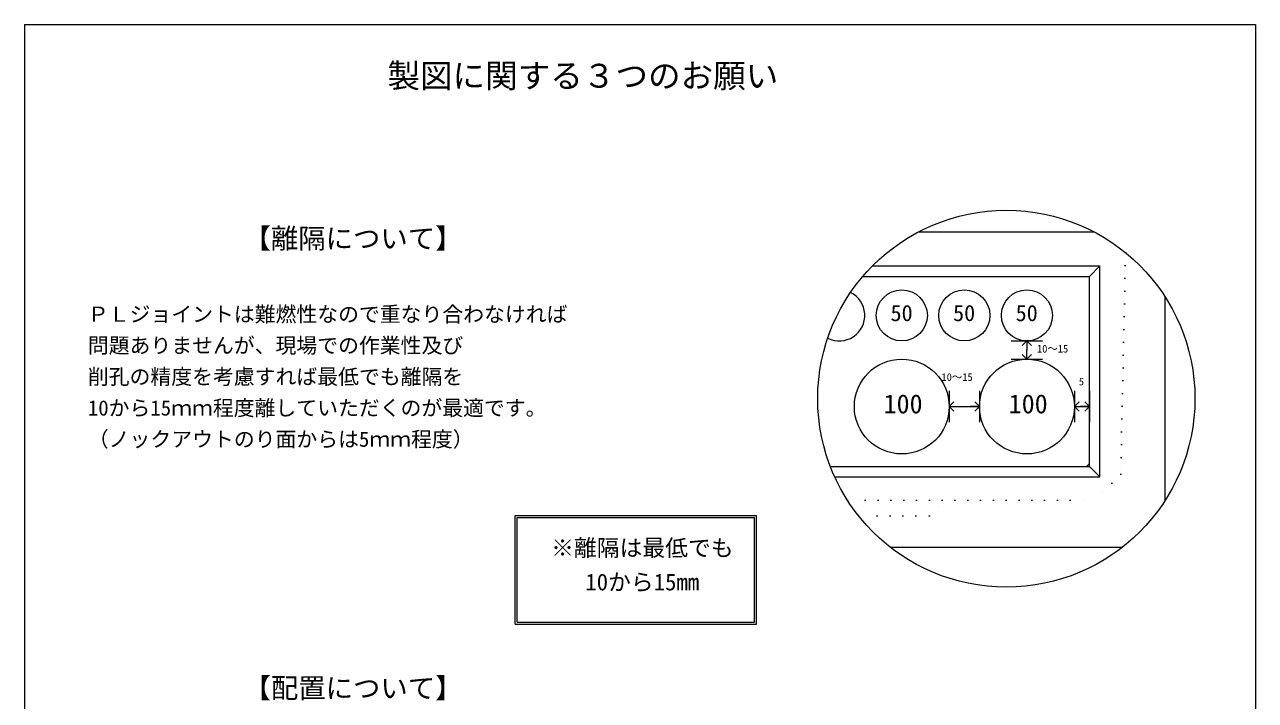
# Model space of a CAD drawing. Units: millimetres, scale not verified. Extents: x -4890 to 4890, y -2290 to 2289.
# Drawn here: x -4890 to -1830, y 608 to 2289 of the extents above; entities that cross this region are included whole.
import ezdxf
from ezdxf.enums import TextEntityAlignment as Align

# ---------------------------------------------------------------- set-up
doc = ezdxf.new("R2010")
doc.units = ezdxf.units.MM
doc.header["$LTSCALE"] = 10
doc.linetypes.add('DASHED1', pattern=[1.8, 1.2, -0.6])
doc.linetypes.add('USER5', pattern=[3.185, 0.01, -3.175])
for name, color, linetype, lineweight in [('0-2_waku', 7, 'Continuous', 18), ('0-3_gaikei', 7, 'Continuous', 18), ('0-4_kakure', 7, 'DASHED1', 5), ('0-5_sunpou', 7, 'Continuous', 5), ('0-8_hole', 7, 'Continuous', 18), ('0-9_uchigawa', 6, 'Continuous', 18), ('0-E_文字１', 7, 'Continuous', 18)]:
    doc.layers.add(name, color=color, linetype=linetype, lineweight=lineweight)
doc.styles.add('ＭＳ ゴシック', font='')
doc.styles.get('ＭＳ ゴシック').set_extended_font_data('MS Gothic')

# ---------------------------------------------------------------- blocks, each defined once
blk = doc.blocks.new('_Open90')
at = {"layer": '0-5_sunpou'}
blk.add_line((0, 0), (-1, 0), dxfattribs=at)
blk.add_lwpolyline([(-0.5, 0.5), (0, 0), (-0.5, -0.5)], dxfattribs=at)

msp = doc.modelspace()

# ---------------------------------------------------------------- linework, layer by layer
at = {"layer": '0-2_waku'}
for p, q in [((-4890.06, 2289.43), (-1830.06, 2289.43)), ((-4890.06, 2289.43), (-1830.06, 2289.43)), ((-4890.06, 2289.43), (-4890.06, -1985.57)), ((-1830.06, 2289.43), (-1830.06, -1985.57))]:
    msp.add_line(p, q, dxfattribs=at)
at = {"layer": '0-3_gaikei'}
for p, q in [((-2230.19, 1773.14), (-2668.32, 1773.14)), ((-2053.97, 1106.4), (-2053.97, 1610.78)), ((-2737.86, 989.06), (-2160.64, 989.06))]:
    msp.add_line(p, q, dxfattribs=at)
at = {"layer": '0-4_kakure', "linetype": 'USER5', "lineweight": 18}
for p, q in [((-2844.09, 1105.7), (-2799.88, 1105.7)), ((-2799.88, 1105.7), (-2229.64, 1105.7)), ((-2799.88, 1105.7), (-2229.64, 1105.7)), ((-2770.14, 1066.82), (-2773.28, 1019.69)), ((-2770.14, 1066.82), (-2666.46, 1066.82))]:
    msp.add_line(p, q, dxfattribs=at)
for points in [[(-2152.98, 1722), (-2164.84, 1170.5), (-2229.64, 1105.7)], [(-2770.14, 1066.82), (-2640.54, 1066.82), (-2601.66, 1105.7)]]:
    msp.add_lwpolyline(points, dxfattribs=at)
at = {"layer": '0-5_sunpou', "color": 150, "lineweight": 18}
for p, q in [((-2437, 1502.28), (-2359.24, 1502.28)), ((-2437, 1456.92), (-2359.24, 1456.92)), ((-2591.23, 1377.86), (-2591.23, 1300.1)), ((-2516.06, 1377.86), (-2516.06, 1300.1)), ((-2280.08, 1377.86), (-2280.08, 1300.1)), ((-2242.6, 1377.86), (-2242.6, 1300.1)), ((-2591.23, 1338.98), (-2516.06, 1338.98)), ((-2280.08, 1338.98), (-2242.6, 1338.98)), ((-2242.6, 1197.33), (-2249.77, 1189.94))]:
    msp.add_line(p, q, dxfattribs=at)
msp.add_circle((-2449.25, 1358.59), 468.88, dxfattribs=at)
at = {"layer": '0-8_hole'}
for centre, radius in [((-2709.16, 1565.78), 63.5), ((-2553.64, 1565.78), 63.5), ((-2398.12, 1565.78), 63.5), ((-2709.16, 1338.98), 117.94), ((-2398.12, 1338.98), 117.94)]:
    msp.add_circle(centre, radius, dxfattribs=at)
msp.add_arc((-2864.68, 1565.78), 63.5, 243.19936, 63.78529, dxfattribs=at)
at = {"layer": '0-9_uchigawa'}
for p, q in [((-2782.03, 1688.9), (-2216.68, 1688.9)), ((-2216.68, 1164.02), (-2216.68, 1688.9)), ((-2805.89, 1662.98), (-2799.88, 1662.98)), ((-2242.6, 1189.94), (-2242.6, 1662.98)), ((-2886.75, 1189.94), (-2799.88, 1189.94)), ((-2875.86, 1164.02), (-2799.88, 1164.02)), ((-2799.88, 1189.94), (-2242.6, 1189.94)), ((-2799.88, 1164.02), (-2216.68, 1164.02)), ((-2216.68, 1164.02), (-2242.6, 1189.94)), ((-3670.52, 1067.69), (-3070.52, 1067.69)), ((-3670.52, 797.69), (-3670.52, 1067.69)), ((-3665.52, 1062.69), (-3075.52, 1062.69)), ((-3665.52, 802.69), (-3665.52, 1062.69)), ((-3075.52, 802.69), (-3075.52, 1062.69)), ((-3070.52, 797.69), (-3070.52, 1067.69)), ((-3670.52, 797.69), (-3070.52, 797.69)), ((-3665.52, 802.69), (-3075.52, 802.69))]:
    msp.add_line(p, q, dxfattribs=at)
msp.add_lwpolyline([(-2799.88, 1662.98), (-2242.6, 1662.98), (-2216.68, 1688.9)], dxfattribs=at)

# ---------------------------------------------------------------- block references
at = {"layer": '0-5_sunpou', "xscale": 23.328, "yscale": 23.328}
for p, rotation in [((-2398.12, 1502.28), 90), ((-2398.12, 1456.92), 270), ((-2591.23, 1338.98), 180), ((-2280.08, 1338.98), 180)]:
    msp.add_blockref('_Open90', p, dxfattribs=dict(at, rotation=rotation))
for p in [(-2516.06, 1338.98), (-2242.6, 1338.98)]:
    msp.add_blockref('_Open90', p, dxfattribs=at)

# ---------------------------------------------------------------- texts
at = {"layer": '0-E_文字１', "style": 'ＭＳ ゴシック'}
for s, height, p in [('製図に関する３つのお願い', 59.38, (-3988.11, 2114.64)), ('【離隔について】', 49.88, (-4345.71, 1717.54)), ('ＰＬジョイントは難燃性なので重なり合わなければ', 38.01, (-4732.83, 1538.42)), ('50', 40.38, (-2737.14, 1539.42)), ('50', 40.38, (-2581.62, 1539.42)), ('50', 40.38, (-2426.1, 1539.42)), ('問題ありませんが、現場での作業性及び', 38.01, (-4732.83, 1460.66)), ('10～15', 19, (-2373.06, 1467.6)), ('削孔の精度を考慮すれば最低でも離隔を', 38.01, (-4732.83, 1382.9)), ('10～15', 19, (-2610.59, 1397.1)), ('5', 19, (-2268.92, 1386.07)), ('10から15ｍｍ程度離していただくのが最適です。', 38.01, (-4732.83, 1305.14)), ('100', 47.51, (-2754.45, 1307.65)), ('100', 47.51, (-2443.41, 1307.65)), ('（ノックアウトのり面からは5ｍｍ程度）', 38.01, (-4732.83, 1227.38)), ('※離隔は最低でも', 41.57, (-3580.96, 954.17)), ('\u3000 10から15mm', 41.57, (-3580.96, 869.12)), ('【配置について】', 49.88, (-4345.71, 598.69))]:
    msp.add_text(s, height=height, dxfattribs=at).set_placement(p, align=Align.BOTTOM_LEFT)

doc.saveas('drawing.dxf')
